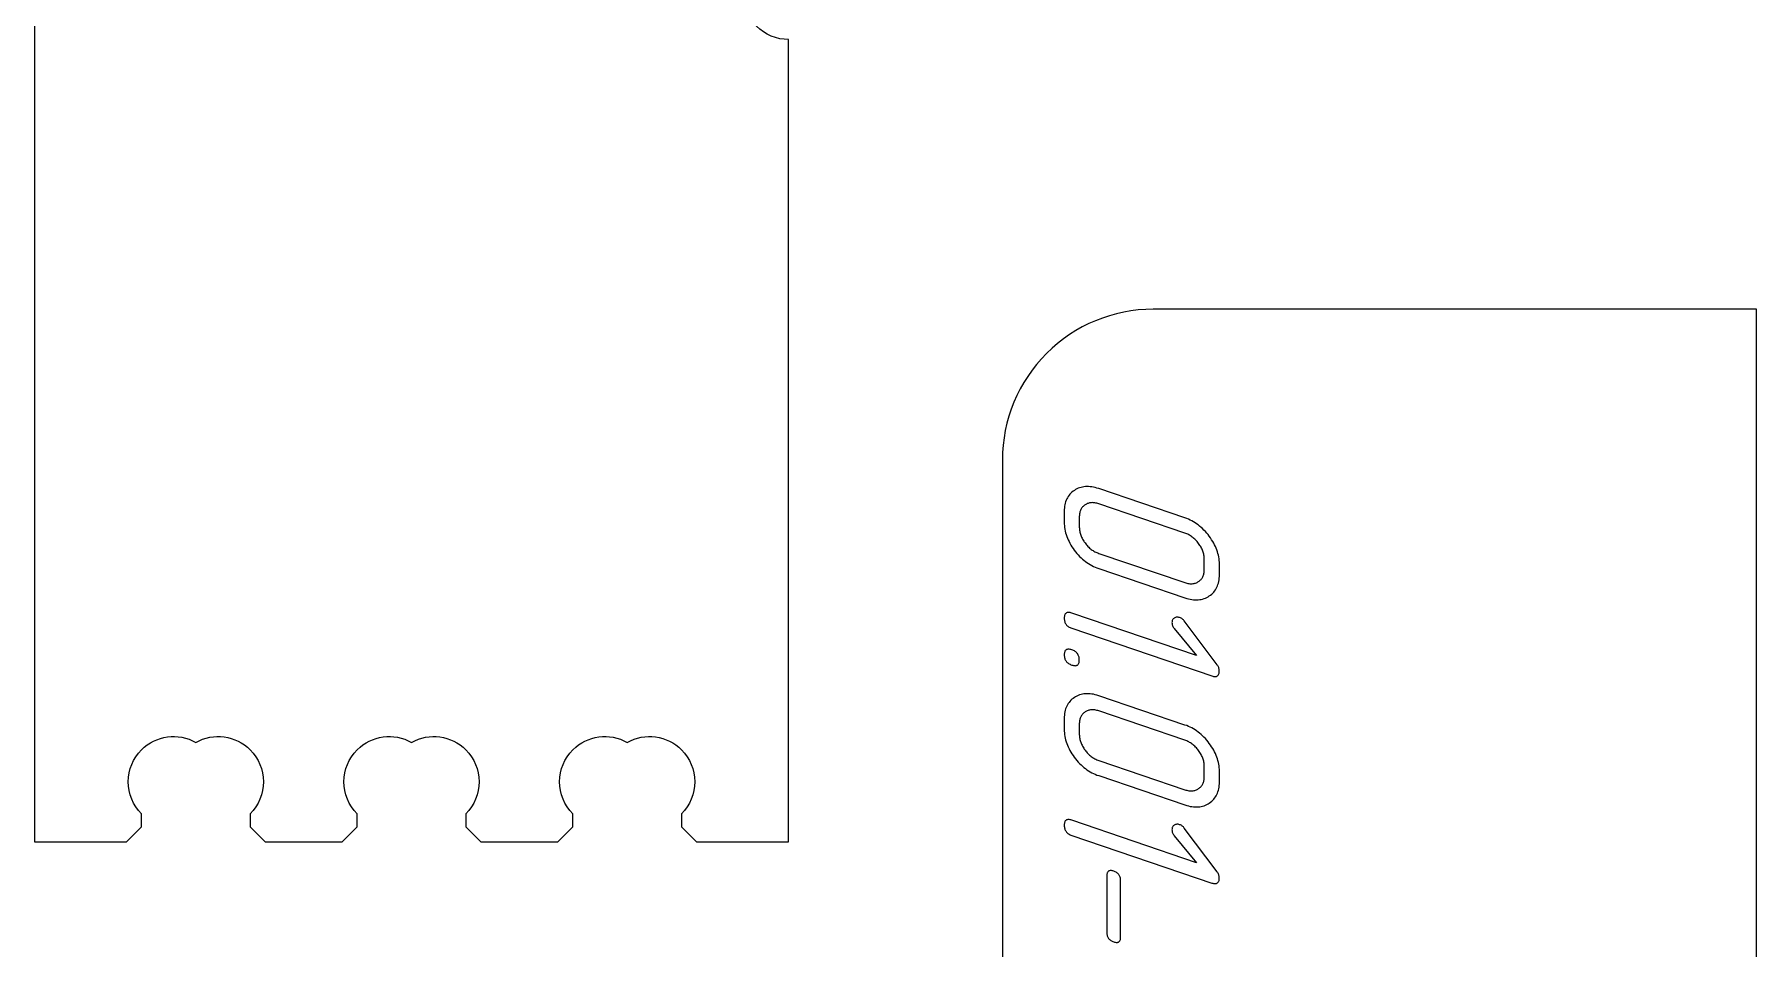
# Model space of a CAD drawing. Header units: millimetres. Extents: x 10 to 1464, y -737 to -10.
# Drawn here: x 1281 to 1395.2, y -383.8 to -323.1 of the extents above; entities that cross this region are included whole.
import ezdxf

# ---------------------------------------------------------------- set-up
doc = ezdxf.new("R2010")
doc.units = ezdxf.units.MM
doc.layers.add('Cut', color=7, linetype='Continuous', lineweight=0)
doc.layers.add('Mark', color=7, linetype='Continuous', lineweight=0)

msp = doc.modelspace()

# ---------------------------------------------------------------- linework, layer by layer
at = {"layer": 'Cut'}
for points in [[(1280.999968, -236.684084), (1280.999968, -376.683804), (1287.099956, -376.683804), (1288.099954, -375.683806), (1288.099954, -374.826457, -0.1989123674), (1287.221274, -372.705136, -0.1989123674), (1288.099954, -370.583816, -0.3371725133), (1291.699947, -370.094863, -0.3371725133), (1295.29994, -370.583816, -0.4142135624), (1295.29994, -374.826457), (1295.29994, -375.683806), (1296.299938, -376.683804), (1301.399928, -376.683804), (1302.399926, -375.683806), (1302.399926, -374.826457, -0.1989123674), (1301.521246, -372.705136, -0.1989123674), (1302.399926, -370.583816, -0.3371724599), (1305.999919, -370.094863, -0.3371724599), (1309.599911, -370.583816, -0.4142135624), (1309.599911, -374.826457), (1309.599911, -375.683806), (1310.599909, -376.683804), (1315.699899, -376.683804), (1316.699897, -375.683806), (1316.699897, -374.826457, -0.1989123674), (1315.821217, -372.705136, -0.1989123674), (1316.699897, -370.583816, -0.3371725133), (1320.29989, -370.094863, -0.3371725133), (1323.899883, -370.583816, -0.4142135624), (1323.899883, -374.826457), (1323.899883, -375.683806), (1324.899881, -376.683804), (1330.999868, -376.683804), (1330.999868, -323.483922, -0.4142135624), (1327.999868, -320.483922, -0.4142135624)], [(1395.175458, -386.166305), (1395.175458, -341.366406), (1355.175538, -341.366406, 0.4142135624), (1345.175558, -351.366386), (1345.175558, -485.266118)]]:
    msp.add_lwpolyline(points, format="xyb", dxfattribs=at)
at = {"layer": 'Mark'}
for points in [[(1349.27555, -354.772937), (1349.27555, -355.487221), (1349.278157, -355.606727), (1349.285976, -355.725763), (1349.299008, -355.844329), (1349.317253, -355.962426), (1349.340711, -356.080054), (1349.369381, -356.197211), (1349.403265, -356.3139), (1349.442361, -356.430118), (1349.48667, -356.545868), (1349.536192, -356.661147), (1349.590926, -356.775958), (1349.650874, -356.890298), (1349.716034, -357.004169), (1349.786407, -357.117571), (1349.861993, -357.230503), (1349.942792, -357.342965), (1350.027307, -357.452949), (1350.11404, -357.558443), (1350.202992, -357.659448), (1350.294162, -357.755963), (1350.387551, -357.84799), (1350.483159, -357.935528), (1350.580985, -358.018576), (1350.68103, -358.097135), (1350.783294, -358.171205), (1350.887776, -358.240786), (1350.994477, -358.305878), (1351.103396, -358.366481), (1351.214534, -358.422595), (1351.327891, -358.474219), (1351.443466, -358.521355), (1351.56126, -358.564001), (1357.275534, -360.505961), (1357.393062, -360.543281), (1357.508398, -360.574604), (1357.621541, -360.59993), (1357.732491, -360.619259), (1357.841249, -360.632592), (1357.947815, -360.639928), (1358.052188, -360.641268), (1358.154369, -360.636611), (1358.254357, -360.625957), (1358.352153, -360.609306), (1358.447756, -360.586659), (1358.541167, -360.558015), (1358.632386, -360.523375), (1358.721412, -360.482737), (1358.808245, -360.436103), (1358.892886, -360.383473), (1358.97382, -360.325849), (1359.049532, -360.264236), (1359.120023, -360.198633), (1359.185293, -360.12904), (1359.24534, -360.055458), (1359.300167, -359.977887), (1359.349771, -359.896326), (1359.394154, -359.810776), (1359.433316, -359.721236), (1359.467256, -359.627706), (1359.495975, -359.530187), (1359.519472, -359.428679), (1359.537747, -359.323181), (1359.550801, -359.213694), (1359.558633, -359.100217), (1359.561244, -358.98275), (1359.561244, -358.268466), (1359.558627, -358.150408), (1359.550777, -358.032728), (1359.537694, -357.915428), (1359.519377, -357.798507), (1359.495828, -357.681964), (1359.467044, -357.5658), (1359.433028, -357.450015), (1359.393778, -357.334609), (1359.349295, -357.219582), (1359.299578, -357.104933), (1359.244628, -356.990664), (1359.184445, -356.876773), (1359.119029, -356.763261), (1359.048379, -356.650128), (1358.972496, -356.537374), (1358.891379, -356.424999), (1358.806568, -356.315062), (1358.719599, -356.209626), (1358.630473, -356.108689), (1358.53919, -356.012252), (1358.445749, -355.920314), (1358.350152, -355.832876), (1358.252397, -355.749937), (1358.152486, -355.671498), (1358.050417, -355.597559), (1357.946191, -355.528119), (1357.839808, -355.463179), (1357.731267, -355.402738), (1357.62057, -355.346797), (1357.507715, -355.295356), (1357.392703, -355.248414), (1357.275534, -355.205972), (1351.56126, -353.264012), (1351.443825, -353.226718), (1351.328574, -353.195392), (1351.215505, -353.170031), (1351.10462, -353.150636), (1350.995919, -353.137208), (1350.8894, -353.129746), (1350.785065, -353.12825), (1350.682914, -353.13272), (1350.582945, -353.143156), (1350.48516, -353.159559), (1350.389558, -353.181927), (1350.29614, -353.210262), (1350.204905, -353.244563), (1350.115853, -353.284831), (1350.028984, -353.331064), (1349.944299, -353.383264), (1349.863318, -353.440426), (1349.787561, -353.501547), (1349.717029, -353.566627), (1349.651721, -353.635666), (1349.591639, -353.708664), (1349.53678, -353.785621), (1349.487147, -353.866537), (1349.442737, -353.951412), (1349.403553, -354.040247), (1349.369593, -354.13304), (1349.340858, -354.229792), (1349.317347, -354.330503), (1349.299061, -354.435173), (1349.285999, -354.543802), (1349.278163, -354.65639)], [(1358.561246, -358.642907), (1358.561246, -357.928623), (1358.559765, -357.863619), (1358.555323, -357.798712), (1358.547919, -357.733904), (1358.537554, -357.669192), (1358.524227, -357.604579), (1358.507939, -357.540063), (1358.488689, -357.475645), (1358.466478, -357.411325), (1358.441305, -357.347102), (1358.413171, -357.282977), (1358.382075, -357.218949), (1358.348017, -357.155019), (1358.310999, -357.091187), (1358.271018, -357.027453), (1358.228076, -356.963816), (1358.182173, -356.900277), (1358.134209, -356.83807), (1358.085084, -356.778431), (1358.0348, -356.721361), (1357.983356, -356.666858), (1357.930751, -356.614923), (1357.876986, -356.565555), (1357.822061, -356.518756), (1357.765977, -356.474524), (1357.708732, -356.43286), (1357.650326, -356.393764), (1357.590761, -356.357236), (1357.530036, -356.323276), (1357.468151, -356.291883), (1357.405105, -356.263059), (1357.3409, -356.236802), (1357.275534, -356.213113), (1351.56126, -354.271152), (1351.495628, -354.250327), (1351.431183, -354.232858), (1351.367924, -354.218744), (1351.305851, -354.207986), (1351.244964, -354.200584), (1351.185264, -354.196537), (1351.12675, -354.195846), (1351.069422, -354.19851), (1351.013281, -354.20453), (1350.958325, -354.213906), (1350.904556, -354.226637), (1350.851974, -354.242724), (1350.800577, -354.262166), (1350.750367, -354.284965), (1350.701343, -354.311118), (1350.653505, -354.340628), (1350.607737, -354.372882), (1350.564921, -354.40727), (1350.525059, -354.443792), (1350.488149, -354.482449), (1350.454192, -354.523239), (1350.423188, -354.566163), (1350.395136, -354.611222), (1350.370037, -354.658414), (1350.347892, -354.707741), (1350.328698, -354.759201), (1350.312458, -354.812796), (1350.299171, -354.868525), (1350.288836, -354.926388), (1350.281454, -354.986384), (1350.277025, -355.048515), (1350.275548, -355.11278), (1350.275548, -355.827064), (1350.27702, -355.893582), (1350.281435, -355.959905), (1350.288793, -356.026034), (1350.299094, -356.091967), (1350.312338, -356.157705), (1350.328526, -356.223249), (1350.347657, -356.288597), (1350.369731, -356.353751), (1350.394748, -356.41871), (1350.422708, -356.483474), (1350.453612, -356.548043), (1350.487458, -356.612418), (1350.524248, -356.676597), (1350.563982, -356.740582), (1350.606658, -356.804372), (1350.652277, -356.867966), (1350.699976, -356.930186), (1350.74889, -356.989851), (1350.799018, -357.04696), (1350.850362, -357.101514), (1350.902921, -357.153513), (1350.956695, -357.202957), (1351.011684, -357.249846), (1351.067888, -357.294179), (1351.125306, -357.335958), (1351.18394, -357.375181), (1351.243789, -357.411848), (1351.304853, -357.445961), (1351.367133, -357.477519), (1351.430627, -357.506521), (1351.495336, -357.532968), (1351.56126, -357.55686), (1357.275534, -359.49882), (1357.341193, -359.519647), (1357.405662, -359.537091), (1357.468942, -359.551155), (1357.531034, -359.561837), (1357.591937, -359.569137), (1357.65165, -359.573057), (1357.710175, -359.573595), (1357.767512, -359.570751), (1357.823659, -359.564526), (1357.878617, -359.55492), (1357.932387, -359.541933), (1357.984967, -359.525564), (1358.036359, -359.505814), (1358.086562, -359.482683), (1358.135576, -359.45617), (1358.183401, -359.426276), (1358.229155, -359.393605), (1358.271958, -359.358763), (1358.311809, -359.321748), (1358.348708, -359.282561), (1358.382655, -359.241203), (1358.41365, -359.197672), (1358.441693, -359.151969), (1358.466785, -359.104095), (1358.488924, -359.054048), (1358.508112, -359.00183), (1358.524347, -358.947439), (1358.537631, -358.890877), (1358.547962, -358.832142), (1358.555342, -358.771236), (1358.55977, -358.708157)], [(1359.061245, -365.684299), (1359.120927, -365.702563), (1359.176758, -365.7155), (1359.228739, -365.723112), (1359.27687, -365.725398), (1359.32115, -365.722359), (1359.361579, -365.713993), (1359.398158, -365.700302), (1359.430887, -365.681285), (1359.459765, -365.656943), (1359.484793, -365.627275), (1359.505971, -365.592281), (1359.523298, -365.551961), (1359.536774, -365.506316), (1359.5464, -365.455344), (1359.552176, -365.399047), (1359.554101, -365.337425), (1359.551876, -365.286837), (1359.545201, -365.236637), (1359.534075, -365.186823), (1359.518499, -365.137397), (1359.498472, -365.088358), (1359.473995, -365.039706), (1359.445068, -364.991442), (1359.411691, -364.943564), (1357.235691, -362.042454), (1357.20604, -362.003899), (1357.173783, -361.968256), (1357.138922, -361.935526), (1357.101455, -361.905707), (1357.061383, -361.878801), (1357.018706, -361.854808), (1356.973423, -361.833726), (1356.925535, -361.815557), (1356.875047, -361.800765), (1356.82626, -361.791265), (1356.779176, -361.787058), (1356.733794, -361.788143), (1356.690114, -361.794522), (1356.648136, -361.806192), (1356.60786, -361.823156), (1356.569286, -361.845412), (1356.53392, -361.871966), (1356.50327, -361.901826), (1356.477336, -361.934989), (1356.456116, -361.971458), (1356.439612, -362.011231), (1356.427824, -362.054308), (1356.420751, -362.100691), (1356.418393, -362.150378), (1356.420695, -362.200573), (1356.427601, -362.250656), (1356.43911, -362.300628), (1356.455223, -362.350489), (1356.47594, -362.400237), (1356.501261, -362.449875), (1356.531186, -362.4994), (1356.565714, -362.548814), (1358.054104, -364.33486), (1349.775549, -361.521473), (1349.715003, -361.502843), (1349.658362, -361.489447), (1349.605628, -361.481285), (1349.5568, -361.478358), (1349.511878, -361.480664), (1349.470862, -361.488205), (1349.433753, -361.50098), (1349.40055, -361.518989), (1349.371253, -361.542233), (1349.345863, -361.570711), (1349.324378, -361.604422), (1349.3068, -361.643368), (1349.293128, -361.687549), (1349.283363, -361.736963), (1349.277503, -361.791612), (1349.27555, -361.851494), (1349.277503, -361.91357), (1349.283363, -361.973012), (1349.293128, -362.029819), (1349.3068, -362.083992), (1349.324378, -362.135532), (1349.345863, -362.184437), (1349.371253, -362.230708), (1349.40055, -362.274345), (1349.433753, -362.315348), (1349.470862, -362.353717), (1349.511878, -362.389451), (1349.5568, -362.422552), (1349.605628, -362.453019), (1349.658362, -362.480851), (1349.715003, -362.506049), (1349.775549, -362.528614)], [(1350.275548, -364.627047), (1350.273595, -364.565837), (1350.267736, -364.507205), (1350.25797, -364.451153), (1350.244298, -364.397681), (1350.22672, -364.346787), (1350.205236, -364.298473), (1350.179845, -364.252737), (1350.150549, -364.209581), (1350.117345, -364.169004), (1350.080236, -364.131006), (1350.039221, -364.095588), (1349.994299, -364.062748), (1349.945471, -364.032488), (1349.892737, -364.004807), (1349.836096, -363.979705), (1349.775549, -363.957182), (1349.715003, -363.938552), (1349.658362, -363.925156), (1349.605628, -363.916994), (1349.5568, -363.914067), (1349.511878, -363.916374), (1349.470862, -363.923915), (1349.433753, -363.93669), (1349.40055, -363.954699), (1349.371253, -363.977942), (1349.345863, -364.00642), (1349.324378, -364.040132), (1349.3068, -364.079078), (1349.293128, -364.123258), (1349.283363, -364.172672), (1349.277503, -364.227321), (1349.27555, -364.287204), (1349.277503, -364.349279), (1349.283363, -364.408721), (1349.293128, -364.465529), (1349.3068, -364.519702), (1349.324378, -364.571241), (1349.345863, -364.620146), (1349.371253, -364.666417), (1349.40055, -364.710054), (1349.433753, -364.751057), (1349.470862, -364.789426), (1349.511878, -364.825161), (1349.5568, -364.858261), (1349.605628, -364.888728), (1349.658362, -364.91656), (1349.715003, -364.941759), (1349.775549, -364.964323), (1349.836096, -364.982912), (1349.892737, -364.996211), (1349.945471, -365.004221), (1349.994299, -365.006943), (1350.039221, -365.004375), (1350.080236, -364.996518), (1350.117345, -364.983372), (1350.150549, -364.964937), (1350.179845, -364.941212), (1350.205236, -364.912199), (1350.22672, -364.877896), (1350.244298, -364.838305), (1350.25797, -364.793424), (1350.267736, -364.743254), (1350.273595, -364.687795)], [(1349.27555, -368.508624), (1349.27555, -369.222908), (1349.278157, -369.342414), (1349.285976, -369.46145), (1349.299008, -369.580016), (1349.317253, -369.698113), (1349.340711, -369.81574), (1349.369381, -369.932898), (1349.403265, -370.049587), (1349.442361, -370.165805), (1349.48667, -370.281555), (1349.536192, -370.396834), (1349.590926, -370.511644), (1349.650874, -370.625985), (1349.716034, -370.739856), (1349.786407, -370.853258), (1349.861993, -370.96619), (1349.942792, -371.078652), (1350.027307, -371.188635), (1350.11404, -371.294129), (1350.202992, -371.395134), (1350.294162, -371.49165), (1350.387551, -371.583677), (1350.483159, -371.671214), (1350.580985, -371.754263), (1350.68103, -371.832822), (1350.783294, -371.906892), (1350.887776, -371.976473), (1350.994477, -372.041565), (1351.103396, -372.102168), (1351.214534, -372.158282), (1351.327891, -372.209906), (1351.443466, -372.257041), (1351.56126, -372.299688), (1357.275534, -374.241648), (1357.393062, -374.278968), (1357.508398, -374.310291), (1357.621541, -374.335617), (1357.732491, -374.354946), (1357.841249, -374.368279), (1357.947815, -374.375615), (1358.052188, -374.376955), (1358.154369, -374.372298), (1358.254357, -374.361644), (1358.352153, -374.344993), (1358.447756, -374.322346), (1358.541167, -374.293702), (1358.632386, -374.259061), (1358.721412, -374.218424), (1358.808245, -374.17179), (1358.892886, -374.11916), (1358.97382, -374.061536), (1359.049532, -373.999922), (1359.120023, -373.93432), (1359.185293, -373.864727), (1359.24534, -373.791145), (1359.300167, -373.713574), (1359.349771, -373.632013), (1359.394154, -373.546463), (1359.433316, -373.456923), (1359.467256, -373.363393), (1359.495975, -373.265874), (1359.519472, -373.164366), (1359.537747, -373.058868), (1359.550801, -372.94938), (1359.558633, -372.835903), (1359.561244, -372.718437), (1359.561244, -372.004153), (1359.558627, -371.886095), (1359.550777, -371.768415), (1359.537694, -371.651115), (1359.519377, -371.534193), (1359.495828, -371.417651), (1359.467044, -371.301487), (1359.433028, -371.185702), (1359.393778, -371.070296), (1359.349295, -370.955268), (1359.299578, -370.84062), (1359.244628, -370.72635), (1359.184445, -370.61246), (1359.119029, -370.498948), (1359.048379, -370.385815), (1358.972496, -370.273061), (1358.891379, -370.160685), (1358.806568, -370.050749), (1358.719599, -369.945313), (1358.630473, -369.844376), (1358.53919, -369.747939), (1358.445749, -369.656001), (1358.350152, -369.568563), (1358.252397, -369.485624), (1358.152486, -369.407185), (1358.050417, -369.333246), (1357.946191, -369.263806), (1357.839808, -369.198866), (1357.731267, -369.138425), (1357.62057, -369.082484), (1357.507715, -369.031043), (1357.392703, -368.984101), (1357.275534, -368.941659), (1351.56126, -366.999698), (1351.443825, -366.962405), (1351.328574, -366.931078), (1351.215505, -366.905718), (1351.10462, -366.886323), (1350.995919, -366.872895), (1350.8894, -366.865433), (1350.785065, -366.863937), (1350.682914, -366.868407), (1350.582945, -366.878843), (1350.48516, -366.895246), (1350.389558, -366.917614), (1350.29614, -366.945949), (1350.204905, -366.98025), (1350.115853, -367.020517), (1350.028984, -367.066751), (1349.944299, -367.11895), (1349.863318, -367.176112), (1349.787561, -367.237234), (1349.717029, -367.302314), (1349.651721, -367.371353), (1349.591639, -367.444351), (1349.53678, -367.521308), (1349.487147, -367.602224), (1349.442737, -367.687099), (1349.403553, -367.775933), (1349.369593, -367.868726), (1349.340858, -367.965479), (1349.317347, -368.06619), (1349.299061, -368.17086), (1349.285999, -368.279489), (1349.278163, -368.392077)], [(1350.275548, -368.848467), (1350.275548, -369.562751), (1350.27702, -369.629269), (1350.281435, -369.695592), (1350.288793, -369.76172), (1350.299094, -369.827654), (1350.312338, -369.893392), (1350.328526, -369.958936), (1350.347657, -370.024284), (1350.369731, -370.089438), (1350.394748, -370.154397), (1350.422708, -370.219161), (1350.453612, -370.28373), (1350.487458, -370.348105), (1350.524248, -370.412284), (1350.563982, -370.476269), (1350.606658, -370.540058), (1350.652277, -370.603653), (1350.699976, -370.665873), (1350.74889, -370.725538), (1350.799018, -370.782647), (1350.850362, -370.837201), (1350.902921, -370.8892), (1350.956695, -370.938644), (1351.011684, -370.985533), (1351.067888, -371.029866), (1351.125306, -371.071644), (1351.18394, -371.110867), (1351.243789, -371.147535), (1351.304853, -371.181648), (1351.367133, -371.213205), (1351.430627, -371.242208), (1351.495336, -371.268655), (1351.56126, -371.292547), (1357.275534, -373.234507), (1357.341193, -373.255333), (1357.405662, -373.272778), (1357.468942, -373.286841), (1357.531034, -373.297523), (1357.591937, -373.304824), (1357.65165, -373.308743), (1357.710175, -373.309281), (1357.767512, -373.306438), (1357.823659, -373.300213), (1357.878617, -373.290607), (1357.932387, -373.27762), (1357.984967, -373.261251), (1358.036359, -373.241501), (1358.086562, -373.21837), (1358.135576, -373.191857), (1358.183401, -373.161963), (1358.229155, -373.129292), (1358.271958, -373.094449), (1358.311809, -373.057435), (1358.348708, -373.018248), (1358.382655, -372.976889), (1358.41365, -372.933359), (1358.441693, -372.887656), (1358.466785, -372.839782), (1358.488924, -372.789735), (1358.508112, -372.737516), (1358.524347, -372.683126), (1358.537631, -372.626563), (1358.547962, -372.567829), (1358.555342, -372.506923), (1358.55977, -372.443844), (1358.561246, -372.378594), (1358.561246, -371.66431), (1358.559765, -371.599305), (1358.555323, -371.534399), (1358.547919, -371.46959), (1358.537554, -371.404879), (1358.524227, -371.340266), (1358.507939, -371.27575), (1358.488689, -371.211332), (1358.466478, -371.147011), (1358.441305, -371.082789), (1358.413171, -371.018664), (1358.382075, -370.954636), (1358.348017, -370.890706), (1358.310999, -370.826874), (1358.271018, -370.763139), (1358.228076, -370.699503), (1358.182173, -370.635963), (1358.134209, -370.573757), (1358.085084, -370.514118), (1358.0348, -370.457047), (1357.983356, -370.402544), (1357.930751, -370.350609), (1357.876986, -370.301242), (1357.822061, -370.254443), (1357.765977, -370.210211), (1357.708732, -370.168547), (1357.650326, -370.129451), (1357.590761, -370.092923), (1357.530036, -370.058963), (1357.468151, -370.02757), (1357.405105, -369.998745), (1357.3409, -369.972489), (1357.275534, -369.9488), (1351.56126, -368.006839), (1351.495628, -367.986014), (1351.431183, -367.968545), (1351.367924, -367.954431), (1351.305851, -367.943673), (1351.244964, -367.936271), (1351.185264, -367.932224), (1351.12675, -367.931533), (1351.069422, -367.934197), (1351.013281, -367.940217), (1350.958325, -367.949593), (1350.904556, -367.962324), (1350.851974, -367.978411), (1350.800577, -367.997853), (1350.750367, -368.020651), (1350.701343, -368.046805), (1350.653505, -368.076314), (1350.607737, -368.108569), (1350.564921, -368.142957), (1350.525059, -368.179479), (1350.488149, -368.218135), (1350.454192, -368.258926), (1350.423188, -368.30185), (1350.395136, -368.346909), (1350.370037, -368.394101), (1350.347892, -368.443428), (1350.328698, -368.494888), (1350.312458, -368.548483), (1350.299171, -368.604212), (1350.288836, -368.662074), (1350.281454, -368.722071), (1350.277025, -368.784202)], [(1359.061245, -379.419986), (1359.120927, -379.438249), (1359.176758, -379.451187), (1359.228739, -379.458799), (1359.27687, -379.461085), (1359.32115, -379.458045), (1359.361579, -379.44968), (1359.398158, -379.435989), (1359.430887, -379.416972), (1359.459765, -379.39263), (1359.484793, -379.362961), (1359.505971, -379.327967), (1359.523298, -379.287648), (1359.536774, -379.242002), (1359.5464, -379.191031), (1359.552176, -379.134734), (1359.554101, -379.073112), (1359.551876, -379.022524), (1359.545201, -378.972324), (1359.534075, -378.92251), (1359.518499, -378.873084), (1359.498472, -378.824045), (1359.473995, -378.775393), (1359.445068, -378.727128), (1359.411691, -378.679251), (1357.235691, -375.778141), (1357.20604, -375.739586), (1357.173783, -375.703943), (1357.138922, -375.671212), (1357.101455, -375.641394), (1357.061383, -375.614488), (1357.018706, -375.590494), (1356.973423, -375.569413), (1356.925535, -375.551244), (1356.875047, -375.536451), (1356.82626, -375.526952), (1356.779176, -375.522745), (1356.733794, -375.52383), (1356.690114, -375.530208), (1356.648136, -375.541879), (1356.60786, -375.558843), (1356.569286, -375.581099), (1356.53392, -375.607653), (1356.50327, -375.637512), (1356.477336, -375.670676), (1356.456116, -375.707145), (1356.439612, -375.746918), (1356.427824, -375.789995), (1356.420751, -375.836378), (1356.418393, -375.886064), (1356.420695, -375.93626), (1356.427601, -375.986343), (1356.43911, -376.036315), (1356.455223, -376.086175), (1356.47594, -376.135924), (1356.501261, -376.185562), (1356.531186, -376.235087), (1356.565714, -376.284501), (1358.054104, -378.070547), (1349.775549, -375.25716), (1349.715003, -375.238529), (1349.658362, -375.225134), (1349.605628, -375.216972), (1349.5568, -375.214044), (1349.511878, -375.216351), (1349.470862, -375.223892), (1349.433753, -375.236667), (1349.40055, -375.254676), (1349.371253, -375.27792), (1349.345863, -375.306397), (1349.324378, -375.340109), (1349.3068, -375.379055), (1349.293128, -375.423235), (1349.283363, -375.47265), (1349.277503, -375.527298), (1349.27555, -375.587181), (1349.277503, -375.649257), (1349.283363, -375.708698), (1349.293128, -375.765506), (1349.3068, -375.819679), (1349.324378, -375.871219), (1349.345863, -375.920124), (1349.371253, -375.966395), (1349.40055, -376.010032), (1349.433753, -376.051035), (1349.470862, -376.089404), (1349.511878, -376.125138), (1349.5568, -376.158239), (1349.605628, -376.188705), (1349.658362, -376.216538), (1349.715003, -376.241736), (1349.775549, -376.2643)], [(1353.011257, -379.249562), (1353.009471, -379.193598), (1353.004114, -379.139992), (1352.995186, -379.088744), (1352.982686, -379.039853), (1352.966614, -378.99332), (1352.946972, -378.949144), (1352.923757, -378.907327), (1352.896972, -378.867867), (1352.866615, -378.830764), (1352.832686, -378.79602), (1352.795186, -378.763633), (1352.754115, -378.733603), (1352.709472, -378.705932), (1352.661258, -378.680618), (1352.609472, -378.657662), (1352.554115, -378.637063), (1352.498758, -378.620036), (1352.446973, -378.607794), (1352.398758, -378.600338), (1352.354116, -378.597666), (1352.313044, -378.59978), (1352.275544, -378.606678), (1352.241616, -378.618362), (1352.211259, -378.634831), (1352.184473, -378.656085), (1352.161259, -378.682125), (1352.141616, -378.712949), (1352.125545, -378.748559), (1352.113045, -378.788953), (1352.104116, -378.834133), (1352.098759, -378.884098), (1352.096973, -378.938849), (1352.096973, -382.703127), (1352.098759, -382.759956), (1352.104116, -382.814371), (1352.113045, -382.866373), (1352.125545, -382.915961), (1352.141616, -382.963136), (1352.161259, -383.007897), (1352.184473, -383.050245), (1352.211259, -383.09018), (1352.241616, -383.1277), (1352.275544, -383.162808), (1352.313044, -383.195502), (1352.354116, -383.225782), (1352.398758, -383.253649), (1352.446973, -383.279102), (1352.498758, -383.302142), (1352.554115, -383.322768), (1352.609472, -383.339768), (1352.661258, -383.351926), (1352.709472, -383.359243), (1352.754115, -383.361719), (1352.795186, -383.359355), (1352.832686, -383.352149), (1352.866615, -383.340102), (1352.896972, -383.323215), (1352.923757, -383.301486), (1352.946972, -383.274917), (1352.966614, -383.243507), (1352.982686, -383.207255), (1352.995186, -383.166163), (1353.004114, -383.12023), (1353.009471, -383.069456), (1353.011257, -383.01384)]]:
    msp.add_lwpolyline(points, close=True, dxfattribs=at)

doc.saveas('drawing.dxf')
